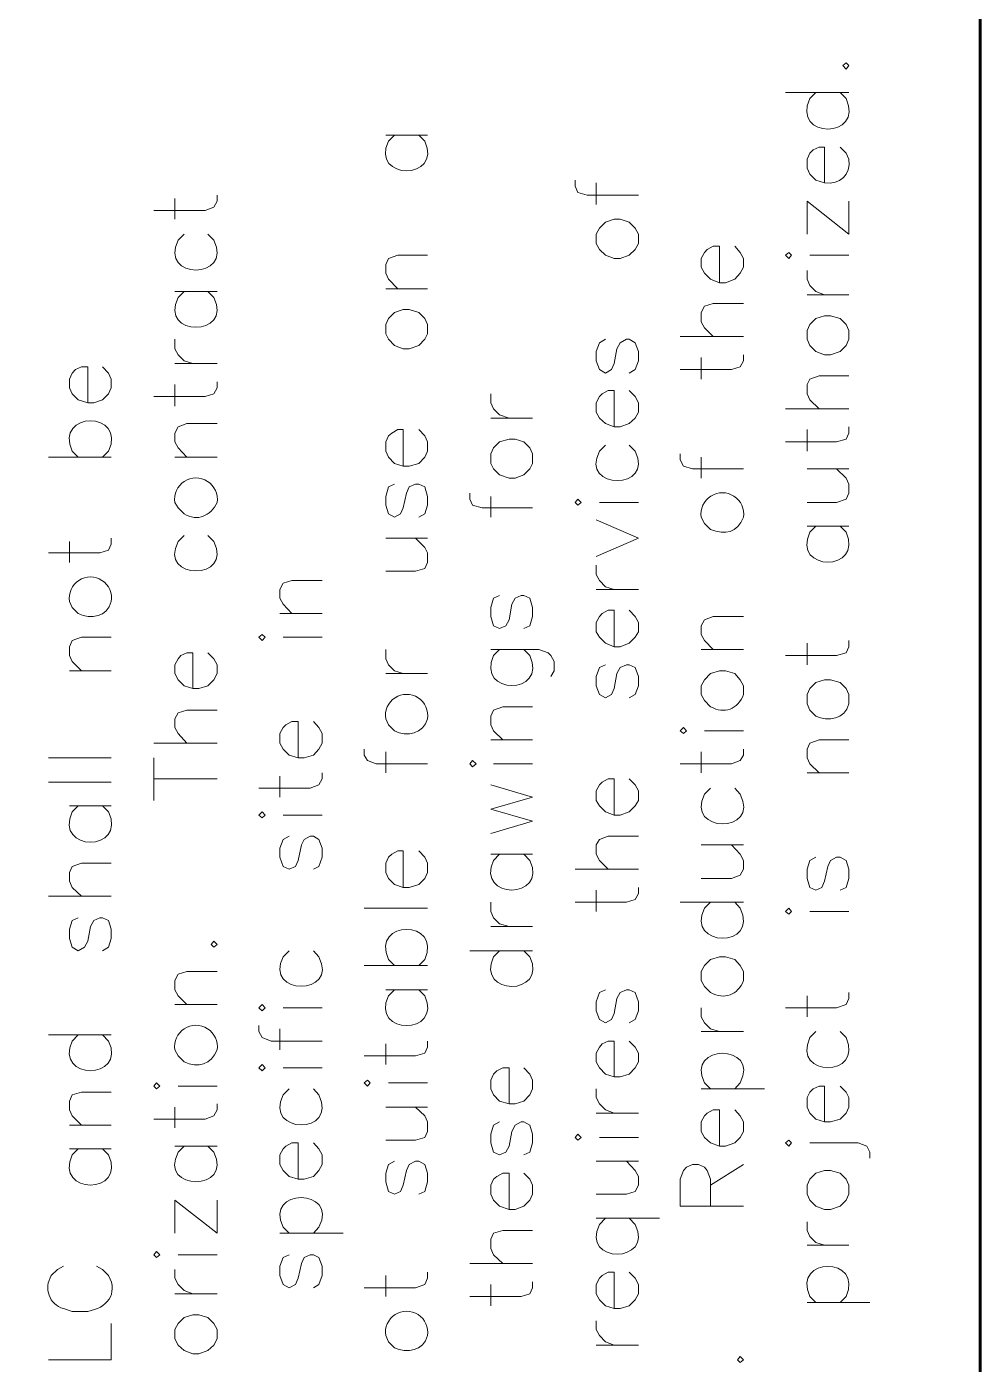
# Model space of a CAD drawing. Header units: inches. Extents: x 5 to 516, y -193 to 129.
# Drawn here: x 115.008 to 116.58, y -180.012 to -177.807 of the extents above; entities that cross this region are included whole.
import ezdxf

# ---------------------------------------------------------------- set-up
doc = ezdxf.new("R2010")
doc.units = ezdxf.units.IN
doc.header["$MEASUREMENT"] = 0
doc.layers.add('PDF8_Geometry', color=7, linetype='Continuous')

msp = doc.modelspace()

# ---------------------------------------------------------------- linework, layer by layer
at = {"layer": 'PDF8_Geometry', "lineweight": 60}
msp.add_lwpolyline([(116.5799627, -192.1857845), (116.5799627, -162.1857821), (71.5799591, -162.1857821), (71.5799591, -192.1857845)], dxfattribs=at)
at = {"layer": 'PDF8_Geometry', "lineweight": 15}
for points in [[(116.3532959, -177.8713382), (116.3588515, -177.8768937), (116.3632959, -177.8713382), (116.3588515, -177.8668937)], [(116.323296, -178.0646716), (116.323296, -178.0057827), (116.3144071, -178.0057827), (116.3044071, -178.0102271), (116.2988516, -178.0157827), (116.2944071, -178.0257827), (116.2944071, -178.0402271), (116.2988516, -178.0502271), (116.3088516, -178.0602271)], [(115.9466294, -178.1646709), (115.952185, -178.1746709), (115.962185, -178.1835598), (115.9766294, -178.1891153), (115.9866294, -178.1891153), (116.0010739, -178.1835598), (116.0110739, -178.1746709), (116.0166294, -178.1646709), (116.0166294, -178.1491153), (116.0110739, -178.1391153), (116.0010739, -178.1291153), (115.9866294, -178.1246709), (115.9766294, -178.1246709), (115.962185, -178.1291153), (115.952185, -178.1391153), (115.9466294, -178.1491153)], [(116.264407, -178.1891155), (116.2688514, -178.1835599), (116.264407, -178.1791155), (116.2588514, -178.1835599)], [(115.5999627, -178.3135605), (115.6044071, -178.3224494), (115.6144071, -178.3324494), (115.6288516, -178.338005), (115.6388516, -178.338005), (115.6544071, -178.3324494), (115.6644071, -178.3224494), (115.6688516, -178.3135605), (115.6688516, -178.2980049), (115.6644071, -178.2880049), (115.6544071, -178.2780049), (115.6388516, -178.2735605), (115.6288516, -178.2735605), (115.6144071, -178.2780049), (115.6044071, -178.2880049), (115.5999627, -178.2980049)], [(116.2944072, -178.322449), (116.2988516, -178.332449), (116.3088516, -178.342449), (116.3232961, -178.3480046), (116.3332961, -178.3480046), (116.3488516, -178.342449), (116.3588516, -178.332449), (116.3632961, -178.322449), (116.3632961, -178.3080046), (116.3588516, -178.2980046), (116.3488516, -178.2880046), (116.3332961, -178.2835601), (116.3232961, -178.2835601), (116.3088516, -178.2880046), (116.2988516, -178.2980046), (116.2944072, -178.3080046)], [(115.773296, -178.5268931), (115.7777405, -178.535782), (115.7877405, -178.545782), (115.803296, -178.5513375), (115.813296, -178.5513375), (115.8277405, -178.545782), (115.8377405, -178.535782), (115.8421849, -178.5268931), (115.8421849, -178.5113375), (115.8377405, -178.5013375), (115.8277405, -178.4913375), (115.813296, -178.4868931), (115.803296, -178.4868931), (115.7877405, -178.4913375), (115.7777405, -178.5013375), (115.773296, -178.5113375)], [(115.9166292, -178.5957826), (115.9221848, -178.5913381), (115.9166292, -178.5857826), (115.9121848, -178.5913381)], [(115.3966291, -178.8191159), (115.4010736, -178.8135603), (115.3966291, -178.8091159), (115.3910736, -178.8135603)], [(116.0910736, -178.9724486), (116.0955181, -178.9680042), (116.0910736, -178.9624486), (116.0855181, -178.9680042)], [(115.7432958, -179.0268931), (115.7488514, -179.0224487), (115.7432958, -179.0168931), (115.7388514, -179.0224487)], [(115.3966291, -179.1113375), (115.4010736, -179.1068931), (115.3966291, -179.1013375), (115.3910736, -179.1068931)], [(116.264407, -179.2702268), (116.2688514, -179.2657823), (116.264407, -179.2602268), (116.2588514, -179.2657823)], [(115.3121847, -179.320227), (115.3166292, -179.3246714), (115.3221847, -179.320227), (115.3166292, -179.3146714)], [(115.3966291, -179.429116), (115.4010736, -179.4246715), (115.3966291, -179.419116), (115.3910736, -179.4246715)], [(115.3966291, -179.5280042), (115.4010736, -179.5235598), (115.3966291, -179.5180042), (115.3910736, -179.5235598)], [(115.5699625, -179.5535599), (115.5744069, -179.5480043), (115.5699625, -179.5435599), (115.5644069, -179.5480043)], [(115.2221847, -179.5580053), (115.2277403, -179.5535608), (115.2221847, -179.5480053), (115.2177403, -179.5535608)], [(115.9166292, -179.6424486), (115.9221848, -179.6380041), (115.9166292, -179.6324485), (115.9121848, -179.6380041)], [(116.264407, -179.6524493), (116.2688514, -179.6468937), (116.264407, -179.6424493), (116.2588514, -179.6468937)], [(116.2944072, -179.7313384), (116.2988516, -179.7413384), (116.3088516, -179.7513384), (116.3232961, -179.7568939), (116.3332961, -179.7568939), (116.3488516, -179.7513384), (116.3588516, -179.7413384), (116.3632961, -179.7313384), (116.3632961, -179.7168939), (116.3588516, -179.7068939), (116.3488516, -179.6968939), (116.3332961, -179.6924495), (116.3232961, -179.6924495), (116.3088516, -179.6968939), (116.2988516, -179.7068939), (116.2944072, -179.7168939)], [(115.2221847, -179.8357831), (115.2277403, -179.8313386), (115.2221847, -179.8257831), (115.2177403, -179.8313386)], [(115.2521849, -179.9702266), (115.2577405, -179.9802266), (115.2677405, -179.9891155), (115.2821849, -179.994671), (115.2921849, -179.994671), (115.3066294, -179.9891155), (115.3166294, -179.9802266), (115.3221849, -179.9702266), (115.3221849, -179.954671), (115.3166294, -179.944671), (115.3066294, -179.934671), (115.2921849, -179.9302266), (115.2821849, -179.9302266), (115.2677405, -179.934671), (115.2577405, -179.944671), (115.2521849, -179.954671)], [(116.1799626, -180.0046719), (116.184407, -180.0091163), (116.1899626, -180.0046719), (116.184407, -179.9991163)]]:
    msp.add_lwpolyline(points, close=True, dxfattribs=at)
for points in [[(116.2588517, -177.9157819), (116.3632961, -177.9157819)], [(116.3088516, -177.9157819), (116.2988516, -177.9257819)], [(116.3588516, -177.9257819), (116.3488516, -177.9157819)], [(115.5999627, -177.9857825), (115.6688516, -177.9857825)], [(115.6144071, -177.9857825), (115.6044071, -177.9957825)], [(115.6644071, -177.9957825), (115.6544071, -177.9857825)], [(116.363296, -178.0257827), (116.3588516, -178.0157827), (116.3488516, -178.0057827)], [(115.9121849, -178.0602273), (115.9121849, -178.0702273), (115.9166294, -178.0802273), (115.9321849, -178.0846717), (116.0166294, -178.0846717)], [(115.9466294, -178.1002268), (115.9466294, -178.0646712)], [(115.2177404, -178.1102264), (115.3021849, -178.1102264), (115.3166293, -178.1046708), (115.3221849, -178.0946708), (115.3221849, -178.0846708)], [(115.2521849, -178.1246714), (115.2521849, -178.0902269)], [(116.3632961, -178.0946715), (116.3632961, -178.149116), (116.2944072, -178.0946715), (116.2944072, -178.149116)], [(115.2677404, -178.149116), (115.2577404, -178.159116)], [(115.3166293, -178.159116), (115.3066293, -178.149116)], [(116.1499627, -178.2291161), (116.1499627, -178.1691161), (116.1399627, -178.1691161), (116.1299627, -178.1746717), (116.1255182, -178.1791161), (116.1199627, -178.1891161), (116.1199627, -178.2035605), (116.1255182, -178.2135605), (116.1355182, -178.2235605), (116.1499627, -178.2291161), (116.1599627, -178.2291161), (116.1755182, -178.2235605), (116.1844071, -178.2135605), (116.1899627, -178.2035605), (116.1899627, -178.1891161), (116.1844071, -178.1791161), (116.1755182, -178.1691161)], [(115.6199627, -178.2391157), (115.6044072, -178.2235601), (115.5999627, -178.2135601), (115.5999627, -178.1991157), (115.6044072, -178.1891157), (115.6199627, -178.1835601), (115.6688516, -178.1835601)], [(116.2988514, -178.1835601), (116.3632959, -178.1835601)], [(116.323296, -178.2491153), (116.3088516, -178.2435597), (116.2988516, -178.2335597), (116.2944071, -178.2235597), (116.2944071, -178.2091153)], [(115.2521849, -178.24356), (115.3221849, -178.24356)], [(115.2677404, -178.24356), (115.2577404, -178.25356)], [(115.3166293, -178.25356), (115.3066293, -178.24356)], [(115.5999627, -178.2391157), (115.6688516, -178.2391157)], [(116.1399625, -178.3180048), (116.1255181, -178.3035603), (116.1199625, -178.2935603), (116.1199625, -178.2780048), (116.1255181, -178.2680048), (116.1399625, -178.2635603), (116.1899625, -178.2635603)], [(116.2944072, -178.2491153), (116.3632961, -178.2491153)], [(115.2821848, -178.3624485), (115.2677404, -178.3580041), (115.2577404, -178.3480041), (115.2521848, -178.3380041), (115.2521848, -178.3224485)], [(115.9621849, -178.322449), (115.9521849, -178.3280046), (115.9466293, -178.342449), (115.9466293, -178.3580046), (115.9521849, -178.372449), (115.9621849, -178.3780046), (115.9721849, -178.372449), (115.9766293, -178.362449), (115.9810738, -178.3380046), (115.9866293, -178.3280046), (115.9966293, -178.322449), (116.0010738, -178.322449), (116.0110738, -178.3280046), (116.0166293, -178.342449), (116.0166293, -178.3580046), (116.0110738, -178.372449), (116.0010738, -178.3780046)], [(116.0855183, -178.3180048), (116.1899628, -178.3180048)], [(116.0855183, -178.3724493), (116.1699628, -178.3724493), (116.1844072, -178.3680048), (116.1899628, -178.3580048), (116.1899628, -178.3480048)], [(116.1199628, -178.3880042), (116.1199628, -178.3524486)], [(115.1088515, -178.4268938), (115.1088515, -178.3680049), (115.0988515, -178.3680049), (115.0888515, -178.3724493), (115.0832959, -178.3780049), (115.0788515, -178.3880049), (115.0788515, -178.4024493), (115.0832959, -178.4124493), (115.0932959, -178.4224493), (115.1088515, -178.4268938), (115.1188515, -178.4268938), (115.1332959, -178.4224493), (115.1432959, -178.4124493), (115.1477403, -178.4024493), (115.1477403, -178.3880049), (115.1432959, -178.3780049), (115.1332959, -178.3680049)], [(115.2521849, -178.3624485), (115.3221849, -178.3624485)], [(115.2177404, -178.416893), (115.3021849, -178.416893), (115.3166293, -178.4124486), (115.3221849, -178.4024486), (115.3221849, -178.3924486)], [(115.2521849, -178.4324491), (115.2521849, -178.3968935)], [(116.3144072, -178.4368934), (116.2988517, -178.4224489), (116.2944072, -178.4124489), (116.2944072, -178.3968933), (116.2988517, -178.3880045), (116.3144072, -178.3824489), (116.3632961, -178.3824489)], [(115.803296, -178.4524494), (115.7877404, -178.4468938), (115.7777404, -178.4368938), (115.773296, -178.4268938), (115.773296, -178.4124494)], [(115.9766293, -178.4668933), (115.9766293, -178.4068933), (115.9666293, -178.4068933), (115.9566293, -178.4124488), (115.9521849, -178.4168933), (115.9466293, -178.4268933), (115.9466293, -178.4424488), (115.9521849, -178.4524488), (115.9621849, -178.4613377), (115.9766293, -178.4668933), (115.9866293, -178.4668933), (116.0010738, -178.4613377), (116.0110738, -178.4524488), (116.0166293, -178.4424488), (116.0166293, -178.4268933), (116.0110738, -178.4168933), (116.0010738, -178.4068933)], [(116.2588517, -178.4368934), (116.3632961, -178.4368934)], [(115.2721849, -178.5168935), (115.2577405, -178.5013379), (115.2521849, -178.4913379), (115.2521849, -178.4768935), (115.2577405, -178.4668935), (115.2721849, -178.4613379), (115.3221849, -178.4613379)], [(115.773296, -178.4524494), (115.8421849, -178.4524494)], [(115.6288515, -178.5313374), (115.6288515, -178.4713373), (115.6199626, -178.4713373), (115.6099626, -178.4768929), (115.6044071, -178.4813373), (115.5999626, -178.4913373), (115.5999626, -178.5068929), (115.6044071, -178.5168929), (115.6144071, -178.5268929), (115.6288515, -178.5313374), (115.6388515, -178.5313374), (115.6544071, -178.5268929), (115.6644071, -178.5168929), (115.6688515, -178.5068929), (115.6688515, -178.4913373), (115.6644071, -178.4813373), (115.6544071, -178.4713373)], [(116.2588517, -178.4913378), (116.3432961, -178.4913378), (116.3588517, -178.4868934), (116.3632961, -178.4768934), (116.3632961, -178.4668934)], [(116.2944072, -178.5068939), (116.2944072, -178.4713383)], [(115.093296, -178.5168935), (115.083296, -178.5068935)], [(115.143296, -178.5068935), (115.133296, -178.5168935)], [(115.9621849, -178.4968932), (115.9521849, -178.5068932)], [(116.0110738, -178.5068932), (116.0010738, -178.4968932)], [(115.0444071, -178.5168935), (115.1477404, -178.5168935)], [(115.2521849, -178.5168935), (115.3221849, -178.5168935)], [(116.0855183, -178.5113382), (116.0855183, -178.5213382), (116.0910739, -178.5313382), (116.1055183, -178.5357826), (116.1899628, -178.5357826)], [(116.1199628, -178.5513377), (116.1199628, -178.5168932)], [(116.2944072, -178.5913383), (116.3432961, -178.5913383), (116.3588516, -178.5857827), (116.3632961, -178.5757827), (116.3632961, -178.5613383), (116.3588516, -178.5513383), (116.3432961, -178.5357827)], [(116.2944072, -178.5357827), (116.3632961, -178.5357827)], [(115.6144071, -178.5613373), (115.6044071, -178.5657817), (115.5999627, -178.5813373), (115.5999627, -178.5957817), (115.6044071, -178.6102262), (115.6144071, -178.6157817), (115.6244071, -178.6102262), (115.6288516, -178.6002262), (115.6344071, -178.5757817), (115.6388516, -178.5657817), (115.6488516, -178.5613373), (115.6544071, -178.5613373), (115.6644071, -178.5657817), (115.6688516, -178.5813373), (115.6688516, -178.5957817), (115.6644071, -178.6102262), (115.6544071, -178.6157817)], [(115.7388516, -178.5757823), (115.7388516, -178.5857823), (115.743296, -178.5957823), (115.7588516, -178.6002267), (115.8421849, -178.6002267)], [(115.773296, -178.6157829), (115.773296, -178.5813384)], [(115.9521847, -178.5913383), (116.0166292, -178.5913383)], [(115.9466294, -178.680227), (116.0166294, -178.650227), (115.9466294, -178.620227)], [(116.2944072, -178.6302267), (116.3632961, -178.6302267)], [(116.3088516, -178.6302267), (116.2988516, -178.6402267)], [(116.3588516, -178.6402267), (116.3488516, -178.6302267)], [(115.0444071, -178.6746716), (115.1288515, -178.6746716), (115.143296, -178.6702272), (115.1477404, -178.6602272), (115.1477404, -178.6502272)], [(115.0788515, -178.6902266), (115.0788515, -178.6557821)], [(115.2677404, -178.6457828), (115.2577404, -178.6557828)], [(115.3166293, -178.6557828), (115.3066293, -178.6457828)], [(115.5999627, -178.7046716), (115.6488516, -178.7046716), (115.6644071, -178.7002271), (115.6688516, -178.6902271), (115.6688516, -178.6746716), (115.6644071, -178.6657827), (115.6488516, -178.6502271)], [(115.5999627, -178.6502271), (115.6688516, -178.6502271)], [(115.9766293, -178.7346715), (115.9621849, -178.730227), (115.9521849, -178.720227), (115.9466293, -178.710227), (115.9466293, -178.6946715)], [(115.445518, -178.774671), (115.4310736, -178.7591154), (115.425518, -178.7491154), (115.425518, -178.734671), (115.4310736, -178.724671), (115.445518, -178.7202265), (115.495518, -178.7202265)], [(115.7877405, -178.7446711), (115.7777405, -178.7491155), (115.773296, -178.7646711), (115.773296, -178.7791155), (115.7777405, -178.7946711), (115.7877405, -178.7991155), (115.7977405, -178.7946711), (115.803296, -178.7846711), (115.8077405, -178.7591155), (115.813296, -178.7491155), (115.823296, -178.7446711), (115.8277405, -178.7446711), (115.8377405, -178.7491155), (115.8421849, -178.7646711), (115.8421849, -178.7791155), (115.8377405, -178.7946711), (115.8277405, -178.7991155)], [(115.9466294, -178.7346715), (116.0166294, -178.7346715)], [(115.4255183, -178.774671), (115.4955183, -178.774671)], [(115.9766293, -178.8291155), (115.9766293, -178.7691155), (115.9666293, -178.7691155), (115.9566293, -178.774671), (115.9521849, -178.7791155), (115.9466293, -178.7891155), (115.9466293, -178.804671), (115.9521849, -178.8135599), (115.9621849, -178.8235599), (115.9766293, -178.8291155), (115.9866293, -178.8291155), (116.0010738, -178.8235599), (116.0110738, -178.8135599), (116.0166293, -178.804671), (116.0166293, -178.7891155), (116.0110738, -178.7791155), (116.0010738, -178.7691155)], [(116.1399625, -178.8335597), (116.1255181, -178.8191153), (116.1199625, -178.8091153), (116.1199625, -178.7946708), (116.1255181, -178.7846708), (116.1399625, -178.7791153), (116.1899625, -178.7791153)], [(115.0988516, -178.8691161), (115.083296, -178.8535605), (115.0788516, -178.8435605), (115.0788516, -178.8291161), (115.083296, -178.8191161), (115.0988516, -178.8135605), (115.1477405, -178.8135605)], [(115.4310736, -178.8135605), (115.495518, -178.8135605)], [(116.2588517, -178.8435605), (116.3432961, -178.8435605), (116.3588517, -178.839116), (116.3632961, -178.829116), (116.3632961, -178.819116)], [(115.2821848, -178.898005), (115.2821848, -178.8391161), (115.2721848, -178.8391161), (115.2621848, -178.8435605), (115.2577404, -178.8491161), (115.2521848, -178.8591161), (115.2521848, -178.8735605), (115.2577404, -178.8835605), (115.2677404, -178.8935605), (115.2821848, -178.898005), (115.2921848, -178.898005), (115.3066293, -178.8935605), (115.3166293, -178.8835605), (115.3221848, -178.8735605), (115.3221848, -178.8591161), (115.3166293, -178.8491161), (115.3066293, -178.8391161)], [(115.6288515, -178.8735604), (115.6144071, -178.8691159), (115.6044071, -178.8591159), (115.5999626, -178.8491159), (115.5999626, -178.8335604)], [(115.773296, -178.8335597), (115.8521849, -178.8335597), (115.8677405, -178.8391153), (115.8721849, -178.8435597), (115.8777405, -178.8535597), (115.8777405, -178.8691153), (115.8721849, -178.8780042)], [(115.7877405, -178.8335597), (115.7777405, -178.8435597)], [(115.8377405, -178.8435597), (115.8277405, -178.8335597)], [(116.1199628, -178.8335597), (116.1899628, -178.8335597)], [(116.2944072, -178.8591154), (116.2944072, -178.8235598)], [(115.9621849, -178.8591154), (115.9521849, -178.8635598), (115.9466293, -178.8780043), (115.9466293, -178.8935598), (115.9521849, -178.9080043), (115.9621849, -178.9135598), (115.9721849, -178.9080043), (115.9766293, -178.8980043), (115.9810738, -178.8735598), (115.9866293, -178.8635598), (115.9966293, -178.8591154), (116.0010738, -178.8591154), (116.0110738, -178.8635598), (116.0166293, -178.8780043), (116.0166293, -178.8935598), (116.0110738, -178.9080043), (116.0010738, -178.9135598)], [(115.0788515, -178.8691161), (115.1477404, -178.8691161)], [(115.5999627, -178.8735604), (115.6688516, -178.8735604)], [(116.1899628, -178.9080045), (116.1899628, -178.8935601), (116.1844072, -178.8835601), (116.1755183, -178.8735601), (116.1599628, -178.8691157), (116.1499628, -178.8691157), (116.1355183, -178.8735601), (116.1255183, -178.8835601), (116.1199628, -178.8935601), (116.1199628, -178.9080045), (116.1255183, -178.9180045), (116.1355183, -178.9280045)], [(116.3632961, -178.9235606), (116.3632961, -178.908005), (116.3588516, -178.898005), (116.3488516, -178.888005), (116.3332961, -178.8835606), (116.3232961, -178.8835606), (116.3088516, -178.888005), (116.2988516, -178.898005), (116.2944072, -178.908005), (116.2944072, -178.9235606), (116.2988516, -178.9335606), (116.3088516, -178.9435606)], [(115.7932961, -178.9824494), (115.7777405, -178.9680049), (115.7732961, -178.9580049), (115.7732961, -178.9435605), (115.7777405, -178.9335605), (115.7932961, -178.9280049), (115.842185, -178.9280049)], [(115.2721849, -178.9880047), (115.2577405, -178.9724491), (115.2521849, -178.9624491), (115.2521849, -178.9480047), (115.2577405, -178.9380047), (115.2721849, -178.9335602), (115.3221849, -178.9335602)], [(115.4555182, -179.0124493), (115.4555182, -178.9524493), (115.4455182, -178.9524493), (115.4355182, -178.9580048), (115.4310737, -178.9624493), (115.4255182, -178.9724493), (115.4255182, -178.9880048), (115.4310737, -178.9980048), (115.4410737, -179.0080048), (115.4555182, -179.0124493), (115.4655182, -179.0124493), (115.4810737, -179.0080048), (115.4899626, -178.9980048), (115.4955182, -178.9880048), (115.4955182, -178.9724493), (115.4899626, -178.9624493), (115.4810737, -178.9524493)], [(116.1255181, -178.9680044), (116.1899625, -178.9680044)], [(115.2177404, -178.9880047), (115.3221849, -178.9880047)], [(115.773296, -178.9824494), (115.8421849, -178.9824494)], [(116.3144072, -179.0368939), (116.2988517, -179.0224494), (116.2944072, -179.0124494), (116.2944072, -178.998005), (116.2988517, -178.988005), (116.3144072, -178.9824494), (116.3632961, -178.9824494)], [(115.0444071, -179.0124493), (115.1477404, -179.0124493)], [(115.2177404, -179.0824487), (115.2177404, -179.0124487)], [(115.5644072, -178.9980043), (115.5644072, -179.0080043), (115.5699627, -179.0168932), (115.5844072, -179.0224487), (115.6688516, -179.0224487)], [(115.5999627, -179.0368939), (115.5999627, -179.0024494)], [(116.0855183, -179.0224489), (116.1699628, -179.0224489), (116.1844072, -179.0168933), (116.1899628, -179.0080044), (116.1899628, -178.9980044)], [(116.1199628, -179.0368939), (116.1199628, -179.0024494)], [(115.3910738, -179.0624495), (115.4755183, -179.0624495), (115.4899627, -179.0568939), (115.4955183, -179.0468939), (115.4955183, -179.0368939)], [(115.7777403, -179.0224489), (115.8421848, -179.0224489)], [(116.2944072, -179.0368939), (116.3632961, -179.0368939)], [(115.0444071, -179.0524488), (115.1477404, -179.0524488)], [(115.2177404, -179.0468934), (115.3221849, -179.0468934)], [(115.4255183, -179.0768934), (115.4255183, -179.0424489)], [(115.773296, -179.1368932), (115.8421849, -179.1168932), (115.773296, -179.0968932), (115.8421849, -179.0768932), (115.773296, -179.0568932)], [(115.9766293, -179.1068933), (115.9766293, -179.0468933), (115.9666293, -179.0468933), (115.9566293, -179.0524488), (115.9521849, -179.0568933), (115.9466293, -179.0668933), (115.9466293, -179.0824488), (115.9521849, -179.0913377), (115.9621849, -179.1013377), (115.9766293, -179.1068933), (115.9866293, -179.1068933), (116.0010738, -179.1013377), (116.0110738, -179.0913377), (116.0166293, -179.0824488), (116.0166293, -179.0668933), (116.0110738, -179.0568933), (116.0010738, -179.0468933)], [(116.1355183, -179.0624495), (116.1255182, -179.0724495)], [(116.1844071, -179.0724495), (116.1755183, -179.0624495)], [(115.0788515, -179.0913383), (115.1477404, -179.0913383)], [(115.093296, -179.0913383), (115.083296, -179.1013383)], [(115.143296, -179.1013383), (115.133296, -179.0913383)], [(115.4310736, -179.1068933), (115.495518, -179.1068933)], [(115.4410738, -179.1413386), (115.4310737, -179.1468941), (115.4255182, -179.1613386), (115.4255182, -179.175783), (115.4310737, -179.1913386), (115.4410738, -179.195783), (115.4510738, -179.1913386), (115.4555182, -179.1813386), (115.4610738, -179.155783), (115.4655182, -179.1468941), (115.4755182, -179.1413386), (115.4810738, -179.1413386), (115.4899626, -179.1468941), (115.4955182, -179.1613386), (115.4955182, -179.175783), (115.4899626, -179.1913386), (115.4810738, -179.195783)], [(115.9666294, -179.1957819), (115.952185, -179.1813375), (115.9466294, -179.1713375), (115.9466294, -179.1557819), (115.952185, -179.146893), (115.9666294, -179.1413375), (116.0166294, -179.1413375)], [(115.6288515, -179.2257819), (115.6288515, -179.1657818), (115.6199626, -179.1657818), (115.6099626, -179.1713374), (115.6044071, -179.1757818), (115.5999626, -179.1857818), (115.5999626, -179.2013374), (115.6044071, -179.2113374), (115.6144071, -179.2213374), (115.6288515, -179.2257819), (115.6388515, -179.2257819), (115.6544071, -179.2213374), (115.6644071, -179.2113374), (115.6688515, -179.2013374), (115.6688515, -179.1857818), (115.6644071, -179.1757818), (115.6544071, -179.1657818)], [(115.773296, -179.1713385), (115.8421849, -179.1713385)], [(115.7877405, -179.1713385), (115.7777405, -179.1813385)], [(115.8377405, -179.1813385), (115.8277405, -179.1713385)], [(116.1199628, -179.211338), (116.1699628, -179.211338), (116.1844072, -179.2057824), (116.1899628, -179.1957824), (116.1899628, -179.181338), (116.1844072, -179.171338), (116.1699628, -179.1557824)], [(116.1199628, -179.1557824), (116.1899628, -179.1557824)], [(115.0988516, -179.2402268), (115.083296, -179.2257824), (115.0788516, -179.2157824), (115.0788516, -179.2013379), (115.083296, -179.1913379), (115.0988516, -179.1857824), (115.1477405, -179.1857824)], [(116.3088516, -179.1757828), (116.2988516, -179.1813383), (116.2944072, -179.1957828), (116.2944072, -179.2113383), (116.2988516, -179.2257828), (116.3088516, -179.2302272), (116.3188516, -179.2257828), (116.3232961, -179.2157828), (116.3288516, -179.1913383), (116.3332961, -179.1813383), (116.3432961, -179.1757828), (116.3488516, -179.1757828), (116.3588516, -179.1813383), (116.3632961, -179.1957828), (116.3632961, -179.2113383), (116.3588516, -179.2257828), (116.3488516, -179.2302272)], [(115.9121849, -179.1957819), (116.0166294, -179.1957819)], [(115.9121849, -179.2502264), (115.9966294, -179.2502264), (116.0110738, -179.245782), (116.0166294, -179.235782), (116.0166294, -179.225782)], [(115.9466294, -179.2657825), (115.9466294, -179.2302269)], [(115.0444071, -179.2402268), (115.1477404, -179.2402268)], [(115.803296, -179.2902271), (115.7877404, -179.2857826), (115.7777404, -179.2757826), (115.773296, -179.2657826), (115.773296, -179.2502271)], [(116.0855183, -179.2502264), (116.1899628, -179.2502264)], [(116.1355183, -179.2502264), (116.1255182, -179.2602264)], [(116.1844071, -179.2602264), (116.1755183, -179.2502264)], [(115.093296, -179.2757821), (115.083296, -179.2802265), (115.0788515, -179.294671), (115.0788515, -179.3102265), (115.083296, -179.324671), (115.093296, -179.3302265), (115.103296, -179.324671), (115.1088515, -179.314671), (115.113296, -179.2902265), (115.1188515, -179.2802265), (115.1288515, -179.2757821), (115.133296, -179.2757821), (115.143296, -179.2802265), (115.1477404, -179.294671), (115.1477404, -179.3102265), (115.143296, -179.324671), (115.133296, -179.3302265)], [(115.5644072, -179.2602272), (115.6688516, -179.2602272)], [(116.2988514, -179.2657825), (116.3632959, -179.2657825)], [(115.773296, -179.2902271), (115.8421849, -179.2902271)], [(115.4410738, -179.3302266), (115.4310737, -179.3402266)], [(115.4899626, -179.3402266), (115.4810738, -179.3302266)], [(115.6144071, -179.3546712), (115.6044071, -179.3446712)], [(115.6644071, -179.3446712), (115.6544071, -179.3546712)], [(115.7388516, -179.3302266), (115.8421849, -179.3302266)], [(115.7877405, -179.3302266), (115.7777405, -179.3402266)], [(115.8377405, -179.3402266), (115.8277405, -179.3302266)], [(116.1899628, -179.3791157), (116.1899628, -179.3646713), (116.1844072, -179.3546713), (116.1755183, -179.3446713), (116.1599628, -179.3402268), (116.1499628, -179.3402268), (116.1355183, -179.3446713), (116.1255183, -179.3546713), (116.1199628, -179.3646713), (116.1199628, -179.3791157), (116.1255183, -179.3891157), (116.1355183, -179.3991157)], [(115.2721849, -179.4191164), (115.2577405, -179.4046719), (115.2521849, -179.3946719), (115.2521849, -179.3791164), (115.2577405, -179.3691164), (115.2721849, -179.3646719), (115.3221849, -179.3646719)], [(115.5644072, -179.3546712), (115.6688516, -179.3546712)], [(115.5999627, -179.3946707), (115.6688516, -179.3946707)], [(115.6144071, -179.3946707), (115.6044071, -179.4046707)], [(115.6644071, -179.4046707), (115.6544071, -179.3946707)], [(115.9621849, -179.3946707), (115.9521849, -179.3991151), (115.9466293, -179.4146707), (115.9466293, -179.4291151), (115.9521849, -179.4435596), (115.9621849, -179.4491151), (115.9721849, -179.4435596), (115.9766293, -179.4335596), (115.9810738, -179.4091151), (115.9866293, -179.3991151), (115.9966293, -179.3946707), (116.0010738, -179.3946707), (116.0110738, -179.3991151), (116.0166293, -179.4146707), (116.0166293, -179.4291151), (116.0110738, -179.4435596), (116.0010738, -179.4491151)], [(116.2588517, -179.4246717), (116.3432961, -179.4246717), (116.3588517, -179.4191161), (116.3632961, -179.4091161), (116.3632961, -179.3991161)], [(116.2944072, -179.4391156), (116.2944072, -179.4046711)], [(115.2521849, -179.4191164), (115.3221849, -179.4191164)], [(115.4310736, -179.4246717), (115.495518, -179.4246717)], [(116.1499627, -179.4635601), (116.1355182, -179.4591157), (116.1255182, -179.4491157), (116.1199627, -179.4391157), (116.1199627, -179.4246713)], [(115.3910738, -179.4535606), (115.3910738, -179.4635606), (115.3966294, -179.4735606), (115.4110738, -179.4791161), (115.4955183, -179.4791161)], [(115.0444071, -179.4691155), (115.1477404, -179.4691155)], [(115.093296, -179.4691155), (115.083296, -179.4791155)], [(115.143296, -179.4791155), (115.133296, -179.4691155)], [(115.4255183, -179.4935601), (115.4255183, -179.4591156)], [(115.5644072, -179.5035597), (115.6488516, -179.5035597), (115.6644072, -179.4991152), (115.6688516, -179.4891152), (115.6688516, -179.4791152)], [(115.9766293, -179.538005), (115.9766293, -179.4791161), (115.9666293, -179.4791161), (115.9566293, -179.4835605), (115.9521849, -179.4891161), (115.9466293, -179.4991161), (115.9466293, -179.5135605), (115.9521849, -179.5235605), (115.9621849, -179.5335605), (115.9766293, -179.538005), (115.9866293, -179.538005), (116.0010738, -179.5335605), (116.0110738, -179.5235605), (116.0166293, -179.5135605), (116.0166293, -179.4991161), (116.0110738, -179.4891161), (116.0010738, -179.4791161)], [(116.1199628, -179.4635601), (116.1899628, -179.4635601)], [(116.3088516, -179.4635601), (116.2988516, -179.4735601)], [(116.3588516, -179.4735601), (116.3488516, -179.4635601)], [(115.5999627, -179.5180046), (115.5999627, -179.4835602)], [(115.4310736, -179.52356), (115.495518, -179.52356)], [(115.803296, -179.5824487), (115.803296, -179.5235598), (115.793296, -179.5235598), (115.783296, -179.5280043), (115.7777404, -179.5335598), (115.773296, -179.5435598), (115.773296, -179.5580043), (115.7777404, -179.5680043), (115.7877404, -179.5780043), (115.803296, -179.5824487), (115.813296, -179.5824487), (115.8277404, -179.5780043), (115.8377404, -179.5680043), (115.8421848, -179.5580043), (115.8421848, -179.5435598), (115.8377404, -179.5335598), (115.8277404, -179.5235598)], [(115.0988516, -179.6180051), (115.083296, -179.6024495), (115.0788516, -179.5924495), (115.0788516, -179.5780051), (115.083296, -179.5680051), (115.0988516, -179.5635607), (115.1477405, -179.5635607)], [(115.2577402, -179.5535599), (115.3221847, -179.5535599)], [(115.4410738, -179.5580053), (115.4310737, -179.5680053)], [(115.4899626, -179.5680053), (115.4810738, -179.5580053)], [(115.6044069, -179.5480046), (115.6688514, -179.5480046)], [(115.9766293, -179.5980048), (115.9621849, -179.5924492), (115.9521849, -179.5824492), (115.9466293, -179.5724492), (115.9466293, -179.5580048)], [(116.1199628, -179.5580053), (116.2244072, -179.5580053)], [(116.1355183, -179.5580053), (116.1255182, -179.5480053)], [(116.1844071, -179.5480053), (116.1755183, -179.5580053)], [(116.323296, -179.6124486), (116.323296, -179.5535597), (116.3144071, -179.5535597), (116.3044071, -179.5580042), (116.2988516, -179.5635597), (116.2944071, -179.5724486), (116.2944071, -179.5880042), (116.2988516, -179.5980042), (116.3088516, -179.6080042), (116.323296, -179.6124486), (116.333296, -179.6124486), (116.3488516, -179.6080042), (116.3588516, -179.5980042), (116.363296, -179.5880042), (116.363296, -179.5724486), (116.3588516, -179.5635597), (116.3488516, -179.5535597)], [(115.2177404, -179.6080044), (115.3021849, -179.6080044), (115.3166293, -179.6024488), (115.3221849, -179.5924488), (115.3221849, -179.5824488)], [(115.2521849, -179.6224494), (115.2521849, -179.5880049)], [(115.5999627, -179.6424486), (115.6488516, -179.6424486), (115.6644071, -179.6380041), (115.6688516, -179.6280041), (115.6688516, -179.6124485), (115.6644071, -179.6024485), (115.6488516, -179.5880041)], [(115.5999627, -179.5880052), (115.6688516, -179.5880052)], [(115.7877405, -179.6124486), (115.7777405, -179.6180042), (115.773296, -179.6324486), (115.773296, -179.6468931), (115.7777405, -179.6624486), (115.7877405, -179.6668931), (115.7977405, -179.6624486), (115.803296, -179.6524486), (115.8077405, -179.6280042), (115.813296, -179.6180042), (115.823296, -179.6124486), (115.8277405, -179.6124486), (115.8377405, -179.6180042), (115.8421849, -179.6324486), (115.8421849, -179.6468931), (115.8377405, -179.6624486), (115.8277405, -179.6668931)], [(115.9466294, -179.5980048), (116.0166294, -179.5980048)], [(116.1499627, -179.6524493), (116.1499627, -179.5924493), (116.1399627, -179.5924493), (116.1299627, -179.5980048), (116.1255182, -179.6024493), (116.1199627, -179.6124493), (116.1199627, -179.6280048), (116.1255182, -179.6380048), (116.1355182, -179.6468937), (116.1499627, -179.6524493), (116.1599627, -179.6524493), (116.1755182, -179.6468937), (116.1844071, -179.6380048), (116.1899627, -179.6280048), (116.1899627, -179.6124493), (116.1844071, -179.6024493), (116.1755182, -179.5924493)], [(115.0788515, -179.6180051), (115.1477404, -179.6180051)], [(115.0788515, -179.6568935), (115.1477404, -179.6568935)], [(115.093296, -179.6568935), (115.083296, -179.6668935)], [(115.143296, -179.6668935), (115.133296, -179.6568935)], [(115.2521849, -179.6524493), (115.3221849, -179.6524493)], [(115.2677404, -179.6524493), (115.2577404, -179.6624493)], [(115.3166293, -179.6624493), (115.3066293, -179.6524493)], [(115.4555182, -179.7068938), (115.4555182, -179.6468938), (115.4455182, -179.6468938), (115.4355182, -179.6524493), (115.4310737, -179.6568938), (115.4255182, -179.6668938), (115.4255182, -179.6824493), (115.4310737, -179.6924493), (115.4410737, -179.7024493), (115.4555182, -179.7068938), (115.4655182, -179.7068938), (115.4810737, -179.7024493), (115.4899626, -179.6924493), (115.4955182, -179.6824493), (115.4955182, -179.6668938), (115.4899626, -179.6568938), (115.4810737, -179.6468938)], [(115.9521847, -179.6380043), (116.0166292, -179.6380043)], [(116.2988514, -179.6468939), (116.3788515, -179.6468939), (116.3932959, -179.6524495), (116.3977403, -179.6624495), (116.3977403, -179.6724495)], [(115.6144071, -179.6768939), (115.6044071, -179.6824494), (115.5999627, -179.6968939), (115.5999627, -179.7113383), (115.6044071, -179.7268939), (115.6144071, -179.7313383), (115.6244071, -179.7268939), (115.6288516, -179.7168939), (115.6344071, -179.6924494), (115.6388516, -179.6824494), (115.6488516, -179.6768939), (115.6544071, -179.6768939), (115.6644071, -179.6824494), (115.6688516, -179.6968939), (115.6688516, -179.7113383), (115.6644071, -179.7268939), (115.6544071, -179.7313383)], [(115.9466294, -179.7313384), (115.9966294, -179.7313384), (116.0110739, -179.7268939), (116.0166294, -179.7168939), (116.0166294, -179.7024495), (116.0110739, -179.6924495), (115.9966294, -179.6768939)], [(115.9466294, -179.6768939), (116.0166294, -179.6768939)], [(115.803296, -179.756894), (115.803296, -179.696894), (115.793296, -179.696894), (115.783296, -179.7024496), (115.7777404, -179.706894), (115.773296, -179.716894), (115.773296, -179.7313384), (115.7777404, -179.7413384), (115.7877404, -179.7513384), (115.803296, -179.756894), (115.813296, -179.756894), (115.8277404, -179.7513384), (115.8377404, -179.7413384), (115.8421848, -179.7313384), (115.8421848, -179.716894), (115.8377404, -179.706894), (115.8277404, -179.696894)], [(116.1899627, -179.7513375), (116.0855183, -179.7513375), (116.0855183, -179.7068931), (116.0910738, -179.6924486), (116.0955183, -179.6868931), (116.1055183, -179.6824486), (116.1155183, -179.6824486), (116.1255183, -179.6868931), (116.1299627, -179.6924486), (116.1355183, -179.7068931), (116.1355183, -179.7513375)], [(116.1355183, -179.7168934), (116.1899627, -179.6824489)], [(115.3221849, -179.741338), (115.3221849, -179.7957824), (115.2521849, -179.741338), (115.2521849, -179.7957824)], [(115.4410738, -179.7957824), (115.4310737, -179.7857824)], [(115.4899626, -179.7857824), (115.4810738, -179.7957824)], [(115.9466294, -179.7713379), (116.0510739, -179.7713379)], [(115.9621849, -179.7713379), (115.9521849, -179.7813379)], [(116.0110738, -179.7813379), (116.0010738, -179.7713379)], [(116.323296, -179.8157828), (116.3088516, -179.8113383), (116.2988516, -179.8013383), (116.2944071, -179.7913383), (116.2944071, -179.7768939)], [(115.4255183, -179.7957824), (115.5299627, -179.7957824)], [(115.7932961, -179.8457827), (115.7777405, -179.8313382), (115.7732961, -179.8213382), (115.7732961, -179.8057827), (115.7777405, -179.7957827), (115.7932961, -179.7913382), (115.842185, -179.7913382)], [(115.2577402, -179.8313377), (115.3221847, -179.8313377)], [(115.4410738, -179.8313377), (115.4310737, -179.8357821), (115.4255182, -179.8502266), (115.4255182, -179.8657821), (115.4310737, -179.8802266), (115.4410738, -179.8857821), (115.4510738, -179.8802266), (115.4555182, -179.8702266), (115.4610738, -179.8457821), (115.4655182, -179.8357821), (115.4755182, -179.8313377), (115.4810738, -179.8313377), (115.4899626, -179.8357821), (115.4955182, -179.8502266), (115.4955182, -179.8657821), (115.4899626, -179.8802266), (115.4810738, -179.8857821)], [(116.2944072, -179.8157828), (116.3632961, -179.8157828)], [(115.0688514, -179.8502269), (115.0588514, -179.8557825), (115.0488514, -179.8657825)], [(115.1432958, -179.8657825), (115.1332958, -179.8557825), (115.1232958, -179.8502269)], [(115.7388516, -179.8457827), (115.8421849, -179.8457827)], [(115.2821848, -179.8957829), (115.2677404, -179.8902273), (115.2577404, -179.8802273), (115.2521848, -179.8702273), (115.2521848, -179.8557829)], [(115.5644072, -179.8857822), (115.6488516, -179.8857822), (115.6644072, -179.8802266), (115.6688516, -179.8702266), (115.6688516, -179.8602266)], [(115.5999627, -179.9002272), (115.5999627, -179.8657827)], [(115.7388516, -179.9002272), (115.823296, -179.9002272), (115.8377405, -179.8957827), (115.8421849, -179.8857827), (115.8421849, -179.8757827)], [(115.9766293, -179.9202264), (115.9766293, -179.8602263), (115.9666293, -179.8602263), (115.9566293, -179.8657819), (115.9521849, -179.8702263), (115.9466293, -179.8802263), (115.9466293, -179.8957819), (115.9521849, -179.9057819), (115.9621849, -179.9157819), (115.9766293, -179.9202264), (115.9866293, -179.9202264), (116.0010738, -179.9157819), (116.0110738, -179.9057819), (116.0166293, -179.8957819), (116.0166293, -179.8802263), (116.0110738, -179.8702263), (116.0010738, -179.8602263)], [(115.2521849, -179.8957829), (115.3221849, -179.8957829)], [(115.773296, -179.9157821), (115.773296, -179.8802265)], [(115.0688514, -179.9202269), (115.0832958, -179.9246714), (115.1088514, -179.9246714)], [(116.2944072, -179.9102268), (116.3977405, -179.9102268)], [(116.3088516, -179.9102268), (116.2988516, -179.9002268)], [(116.3588516, -179.9002268), (116.3488516, -179.9102268)], [(115.9766293, -179.9802273), (115.9621849, -179.9746717), (115.9521849, -179.9646717), (115.9466293, -179.9546717), (115.9466293, -179.9402273)], [(115.0444071, -180.0046719), (115.1477404, -180.0046719), (115.1477404, -179.9446719)], [(115.9466294, -179.9802273), (116.0166294, -179.9802273)]]:
    msp.add_lwpolyline(points, dxfattribs=at)
for points in [[(115.3221849, -178.5913383, 1.153009687), (115.2521849, -178.5913383), (115.2577405, -178.6002272), (115.2677405, -178.6102272)], [(116.1899628, -178.6157829, 1.153009687), (116.1199628, -178.6157829), (116.1255183, -178.6257829), (116.1355183, -178.6357829)], [(115.1477404, -178.7546718, 1.174214095), (115.0788515, -178.7546718), (115.083296, -178.7646718), (115.093296, -178.7746718)], [(115.6688516, -178.9480041, 1.169547598), (115.5999627, -178.9480041), (115.6044071, -178.9580041), (115.6144071, -178.9680041)], [(115.3221849, -179.4935601, 1.153009687), (115.2521849, -179.4935601), (115.2577405, -179.5035601), (115.2677405, -179.5135601)], [(115.6688516, -179.9646713, 1.169547598), (115.5999627, -179.9646713), (115.6044071, -179.9746713), (115.6144071, -179.9846713)]]:
    msp.add_lwpolyline(points, format="xyb", dxfattribs=at)
for points in [[(116.2988516, -177.9257819), (116.2681664, -177.9925967), (116.3895368, -177.9925042), (116.3588516, -177.9257819)], [(115.6044071, -177.9957825), (115.5742404, -178.0610973), (115.6945553, -178.0609862), (115.6644071, -177.9957825)], [(116.323296, -178.0646716), (116.3483886, -178.067653), (116.3676849, -178.0513012), (116.363296, -178.0257827)], [(115.2577404, -178.159116), (115.2251293, -178.2246345), (115.3492404, -178.2246345), (115.3166293, -178.159116)], [(115.2577404, -178.25356), (115.2251293, -178.3190785), (115.3492404, -178.3190785), (115.3166293, -178.25356)], [(115.083296, -178.5068935), (115.0526108, -178.4401713), (115.1739812, -178.4400602), (115.143296, -178.5068935)], [(115.9521849, -178.5068932), (115.9189997, -178.5716154), (116.044259, -178.5716154), (116.0110738, -178.5068932)], [(115.2677405, -178.6102272), (115.2900738, -178.6234865), (115.3110923, -178.613505), (115.3221849, -178.5913383)], [(116.1355183, -178.6357829), (116.1594998, -178.6453199), (116.1793887, -178.641894), (116.1899628, -178.6157829)], [(116.2988516, -178.6402267), (116.2691294, -178.7064675), (116.3885553, -178.7063008), (116.3588516, -178.6402267)], [(115.2577404, -178.6557828), (115.2245552, -178.720505), (115.3498145, -178.720505), (115.3166293, -178.6557828)], [(115.093296, -178.7746718), (115.1146478, -178.7842088), (115.1405553, -178.7802459), (115.1477404, -178.7546718)], [(115.7777405, -178.8435597), (115.7480368, -178.9096338), (115.8674627, -178.9098005), (115.8377405, -178.8435597)], [(116.1355183, -178.9280045), (116.1585739, -178.9408194), (116.1799072, -178.9325416), (116.1899628, -178.9080045)], [(116.3088516, -178.9435606), (116.3294627, -178.9533939), (116.3567776, -178.9486347), (116.3632961, -178.9235606)], [(115.6144071, -178.9680041), (115.6350182, -178.9778374), (115.6623331, -178.9730781), (115.6688516, -178.9480041)], [(116.1255182, -179.0724495), (116.0925553, -179.136968), (116.2175368, -179.1377643), (116.1844071, -179.0724495)], [(115.083296, -179.1013383), (115.0526108, -179.1680606), (115.1739812, -179.1681717), (115.143296, -179.1013383)], [(115.7777405, -179.1813385), (115.7475923, -179.2465422), (115.8679071, -179.2466533), (115.8377405, -179.1813385)], [(115.6044071, -179.3446712), (115.5750738, -179.2783749), (115.6937219, -179.2785415), (115.6644071, -179.3446712)], [(116.1255182, -179.2602264), (116.0931849, -179.3256524), (116.2168701, -179.3265598), (116.1844071, -179.2602264)], [(115.4310737, -179.3402266), (115.3981108, -179.4047451), (115.5230923, -179.4055414), (115.4899626, -179.3402266)], [(115.7777405, -179.3402266), (115.7475923, -179.4054303), (115.8679071, -179.4055414), (115.8377405, -179.3402266)], [(116.1355183, -179.3991157), (116.1585739, -179.4119306), (116.1799072, -179.4036528), (116.1899628, -179.3791157)], [(115.6044071, -179.4046707), (115.5742404, -179.4699855), (115.6945553, -179.4698744), (115.6644071, -179.4046707)], [(115.083296, -179.4791155), (115.0531478, -179.5443192), (115.1734626, -179.5444303), (115.143296, -179.4791155)], [(116.2988516, -179.4735601), (116.2691294, -179.5398009), (116.3885553, -179.5396342), (116.3588516, -179.4735601)], [(115.2677405, -179.5135601), (115.2905923, -179.5236897), (115.3122034, -179.5181712), (115.3221849, -179.4935601)], [(116.1255182, -179.5480053), (116.0925553, -179.4834868), (116.2175368, -179.4826905), (116.1844071, -179.5480053)], [(115.4310737, -179.5680053), (115.398833, -179.6334312), (115.5223886, -179.6341719), (115.4899626, -179.5680053)], [(115.083296, -179.6668935), (115.0526663, -179.7330047), (115.1739441, -179.7331528), (115.143296, -179.6668935)], [(115.2577404, -179.6624493), (115.2245552, -179.7271715), (115.3498145, -179.7271715), (115.3166293, -179.6624493)], [(115.4310737, -179.7857824), (115.3974812, -179.7213935), (115.5237589, -179.7207639), (115.4899626, -179.7857824)], [(115.9521849, -179.7813379), (115.9195553, -179.8468564), (116.0436849, -179.8468564), (116.0110738, -179.7813379)], [(116.2988516, -179.9002268), (116.2695183, -179.8339305), (116.3881664, -179.8340971), (116.3588516, -179.9002268)], [(115.0488514, -179.8657825), (115.0360366, -179.8861158), (115.0451847, -179.9138751), (115.0688514, -179.9202269)], [(115.1088514, -179.9246714), (115.1401477, -179.9195047), (115.1596292, -179.8962455), (115.1432958, -179.8657825)], [(115.6144071, -179.9846713), (115.6350182, -179.9945046), (115.6623331, -179.9897453), (115.6688516, -179.9646713)]]:
    msp.add_open_spline(points, degree=3, dxfattribs=at)

doc.saveas('drawing.dxf')
